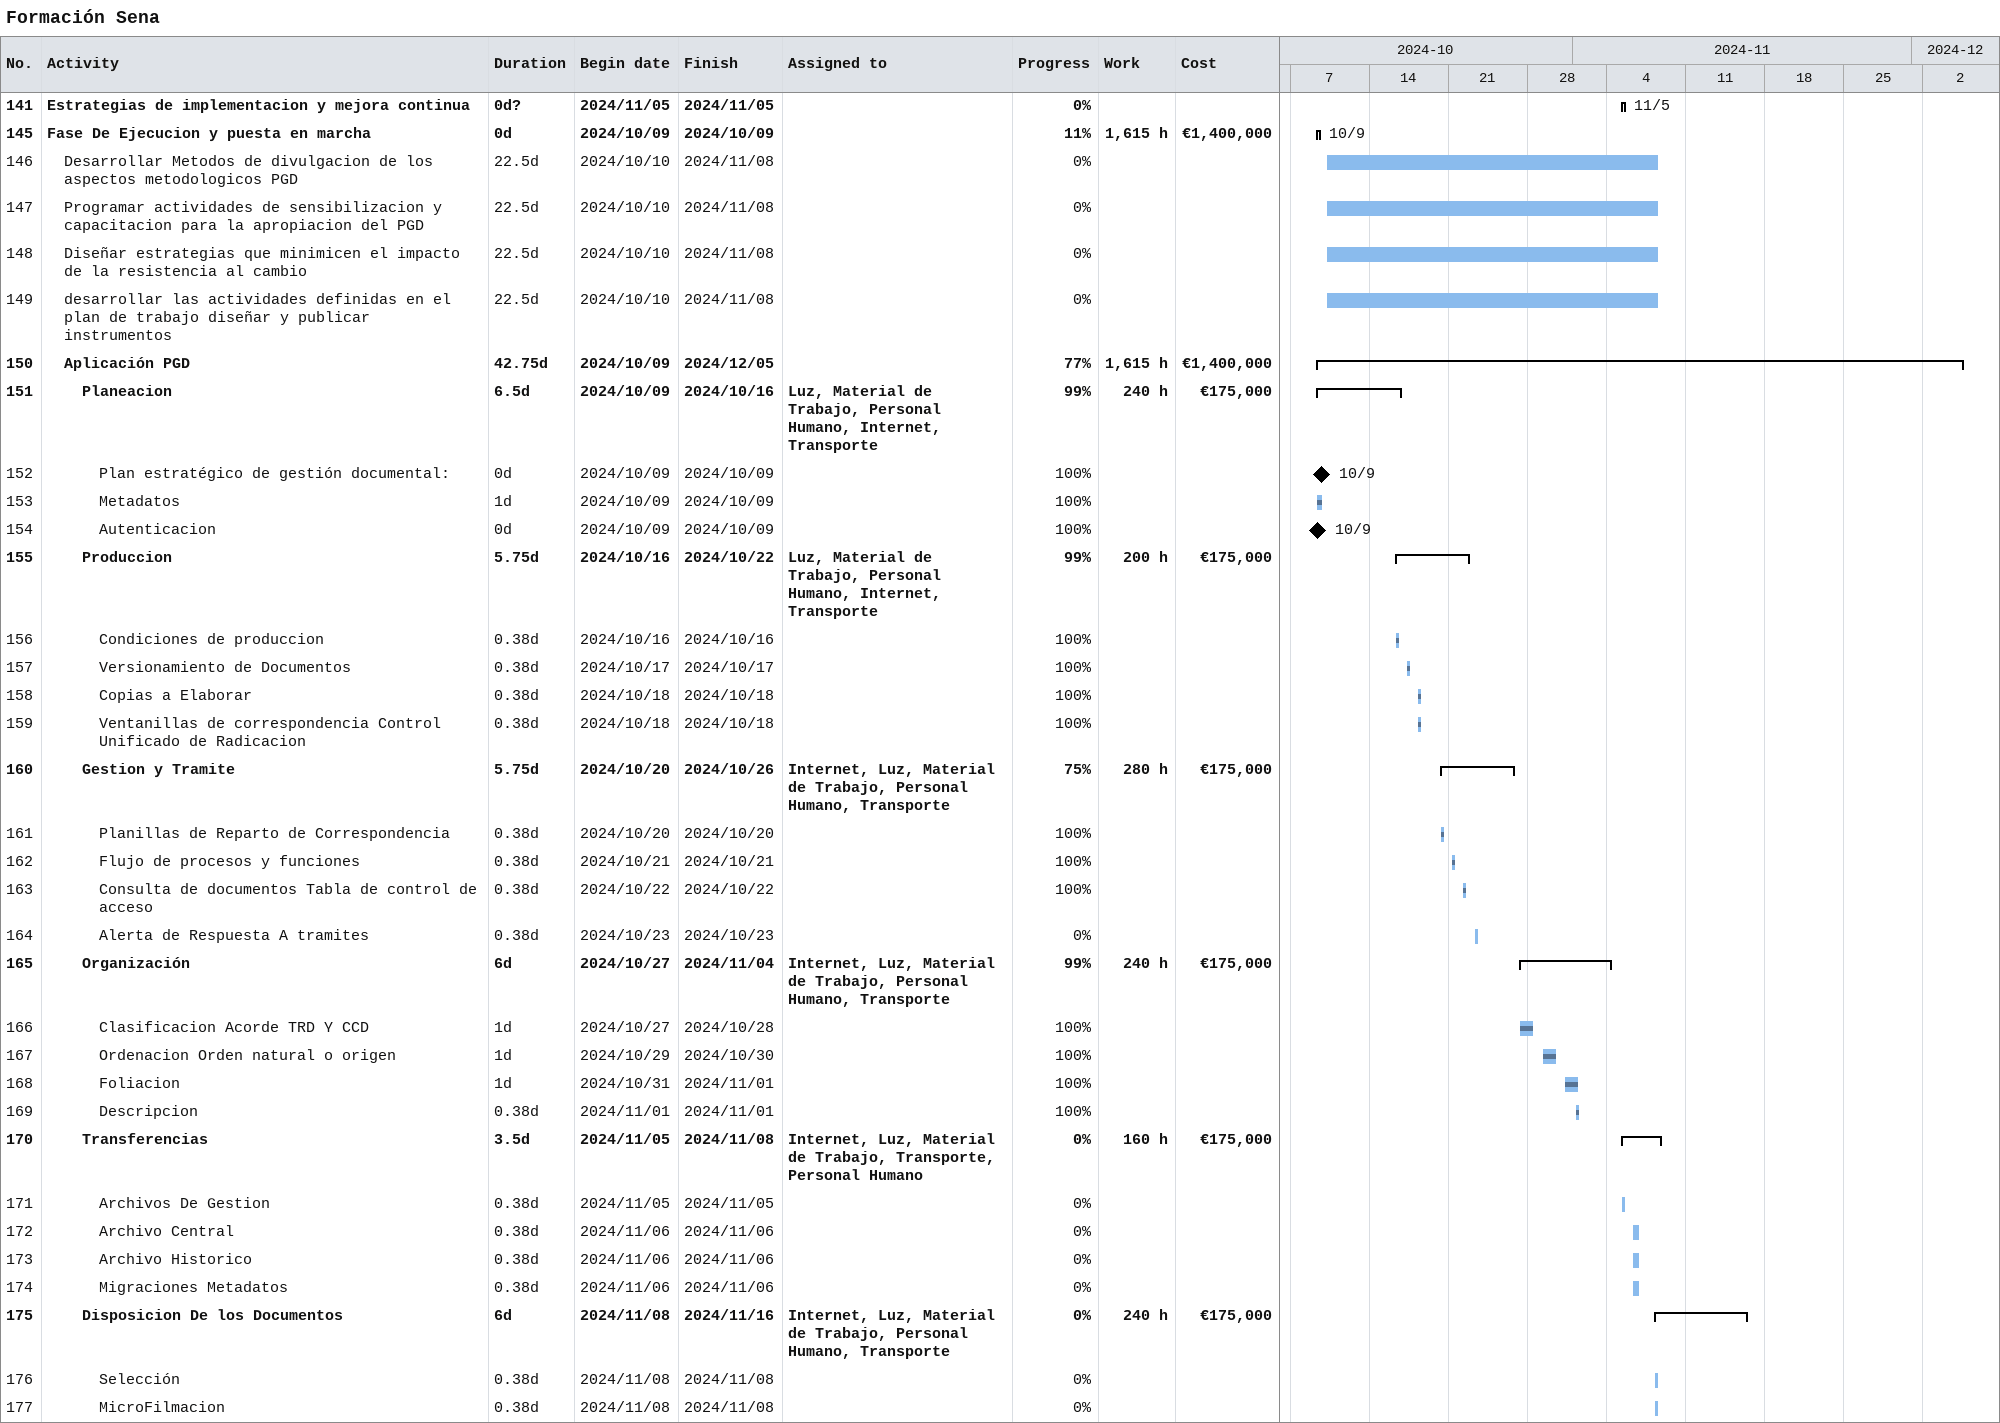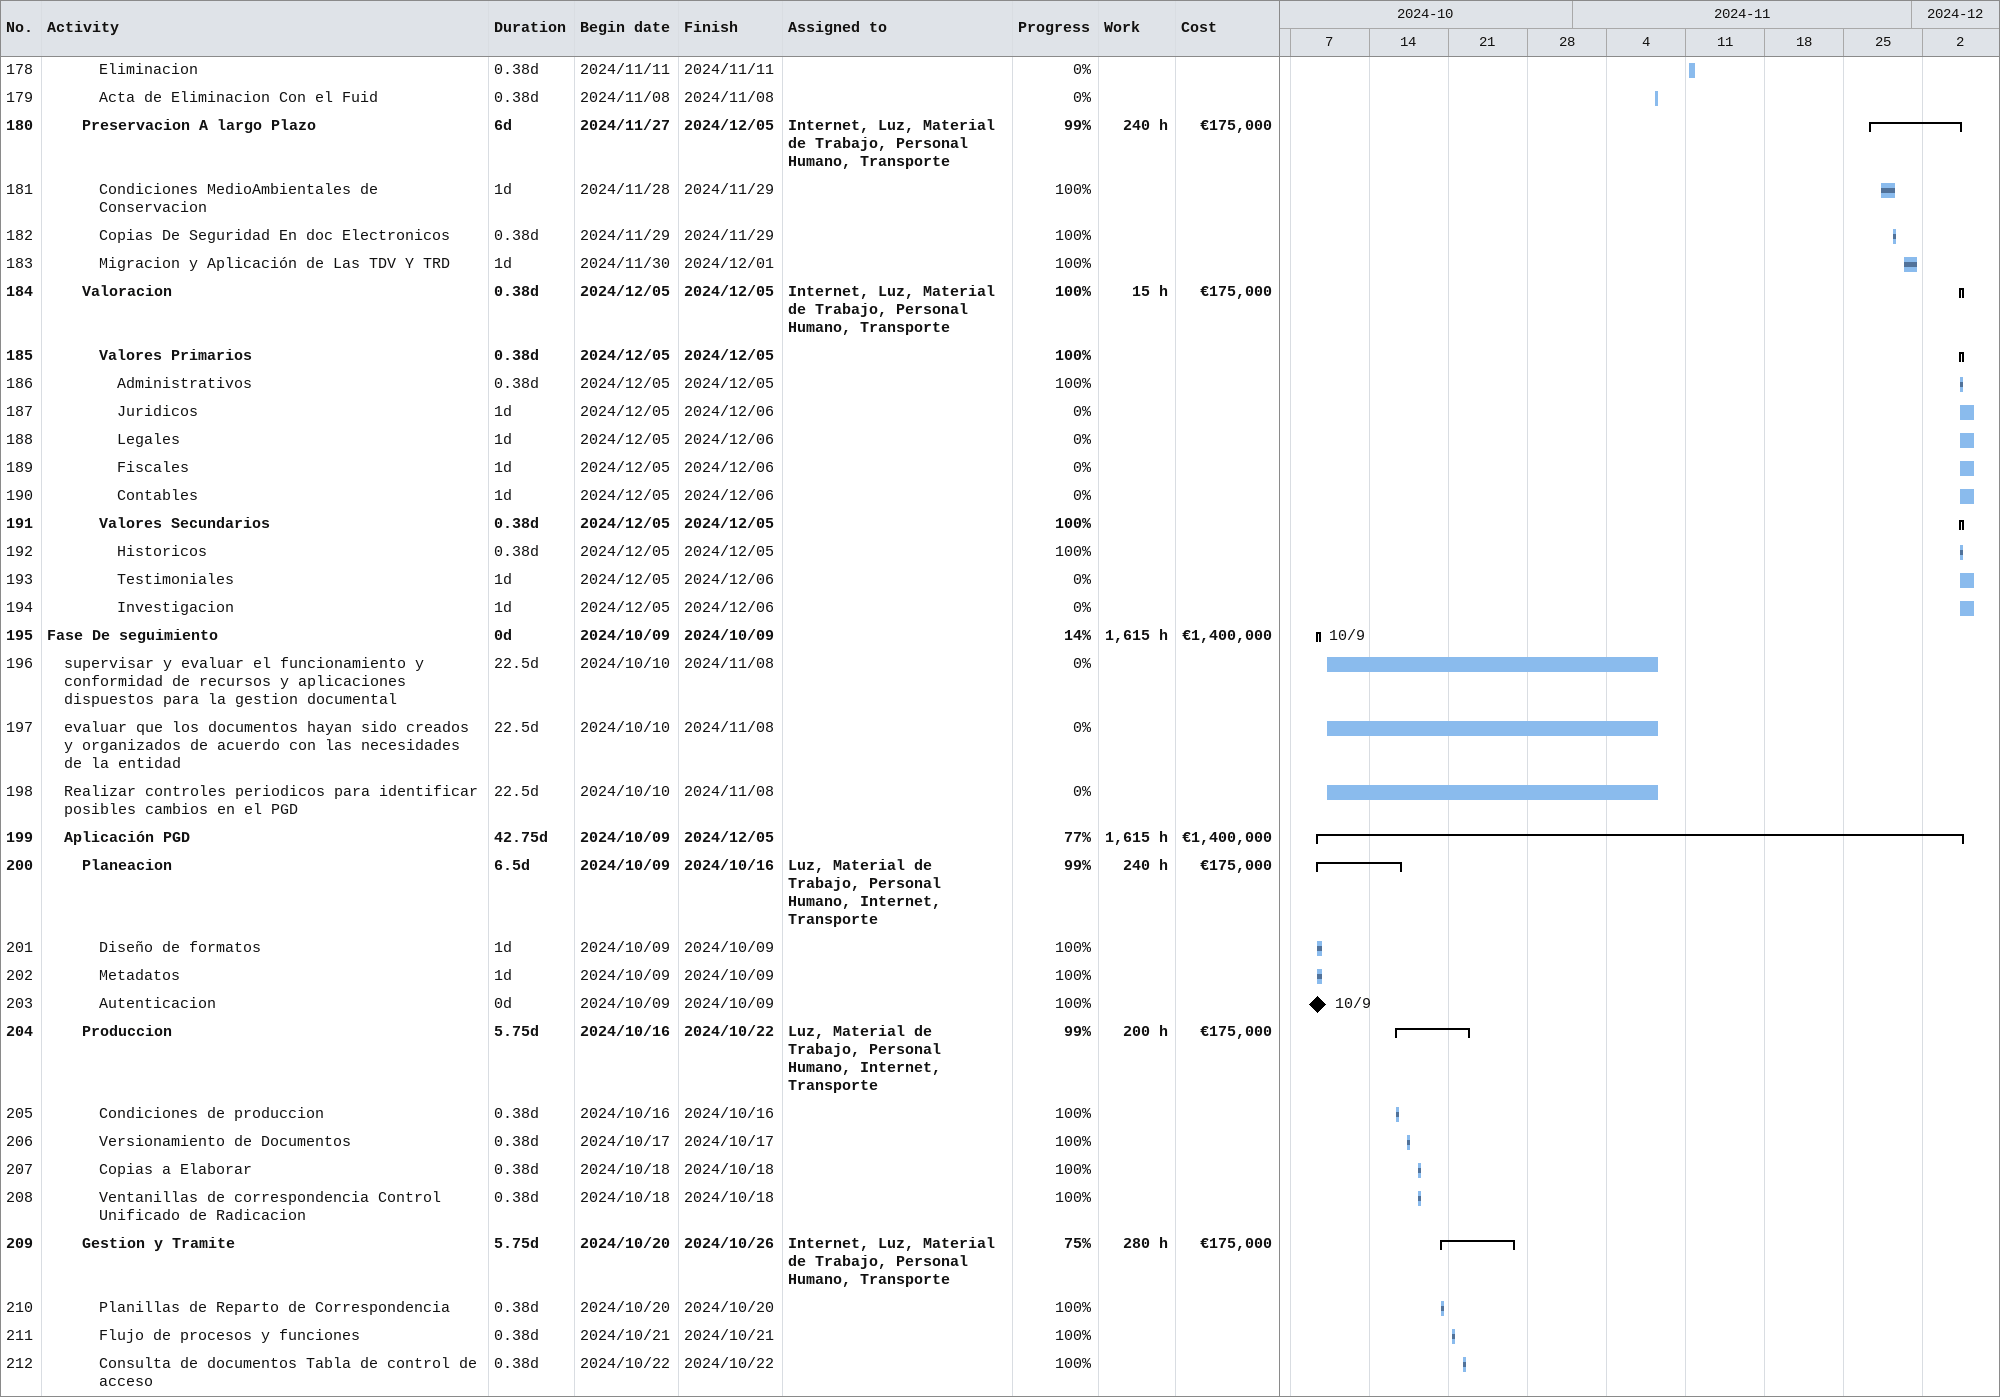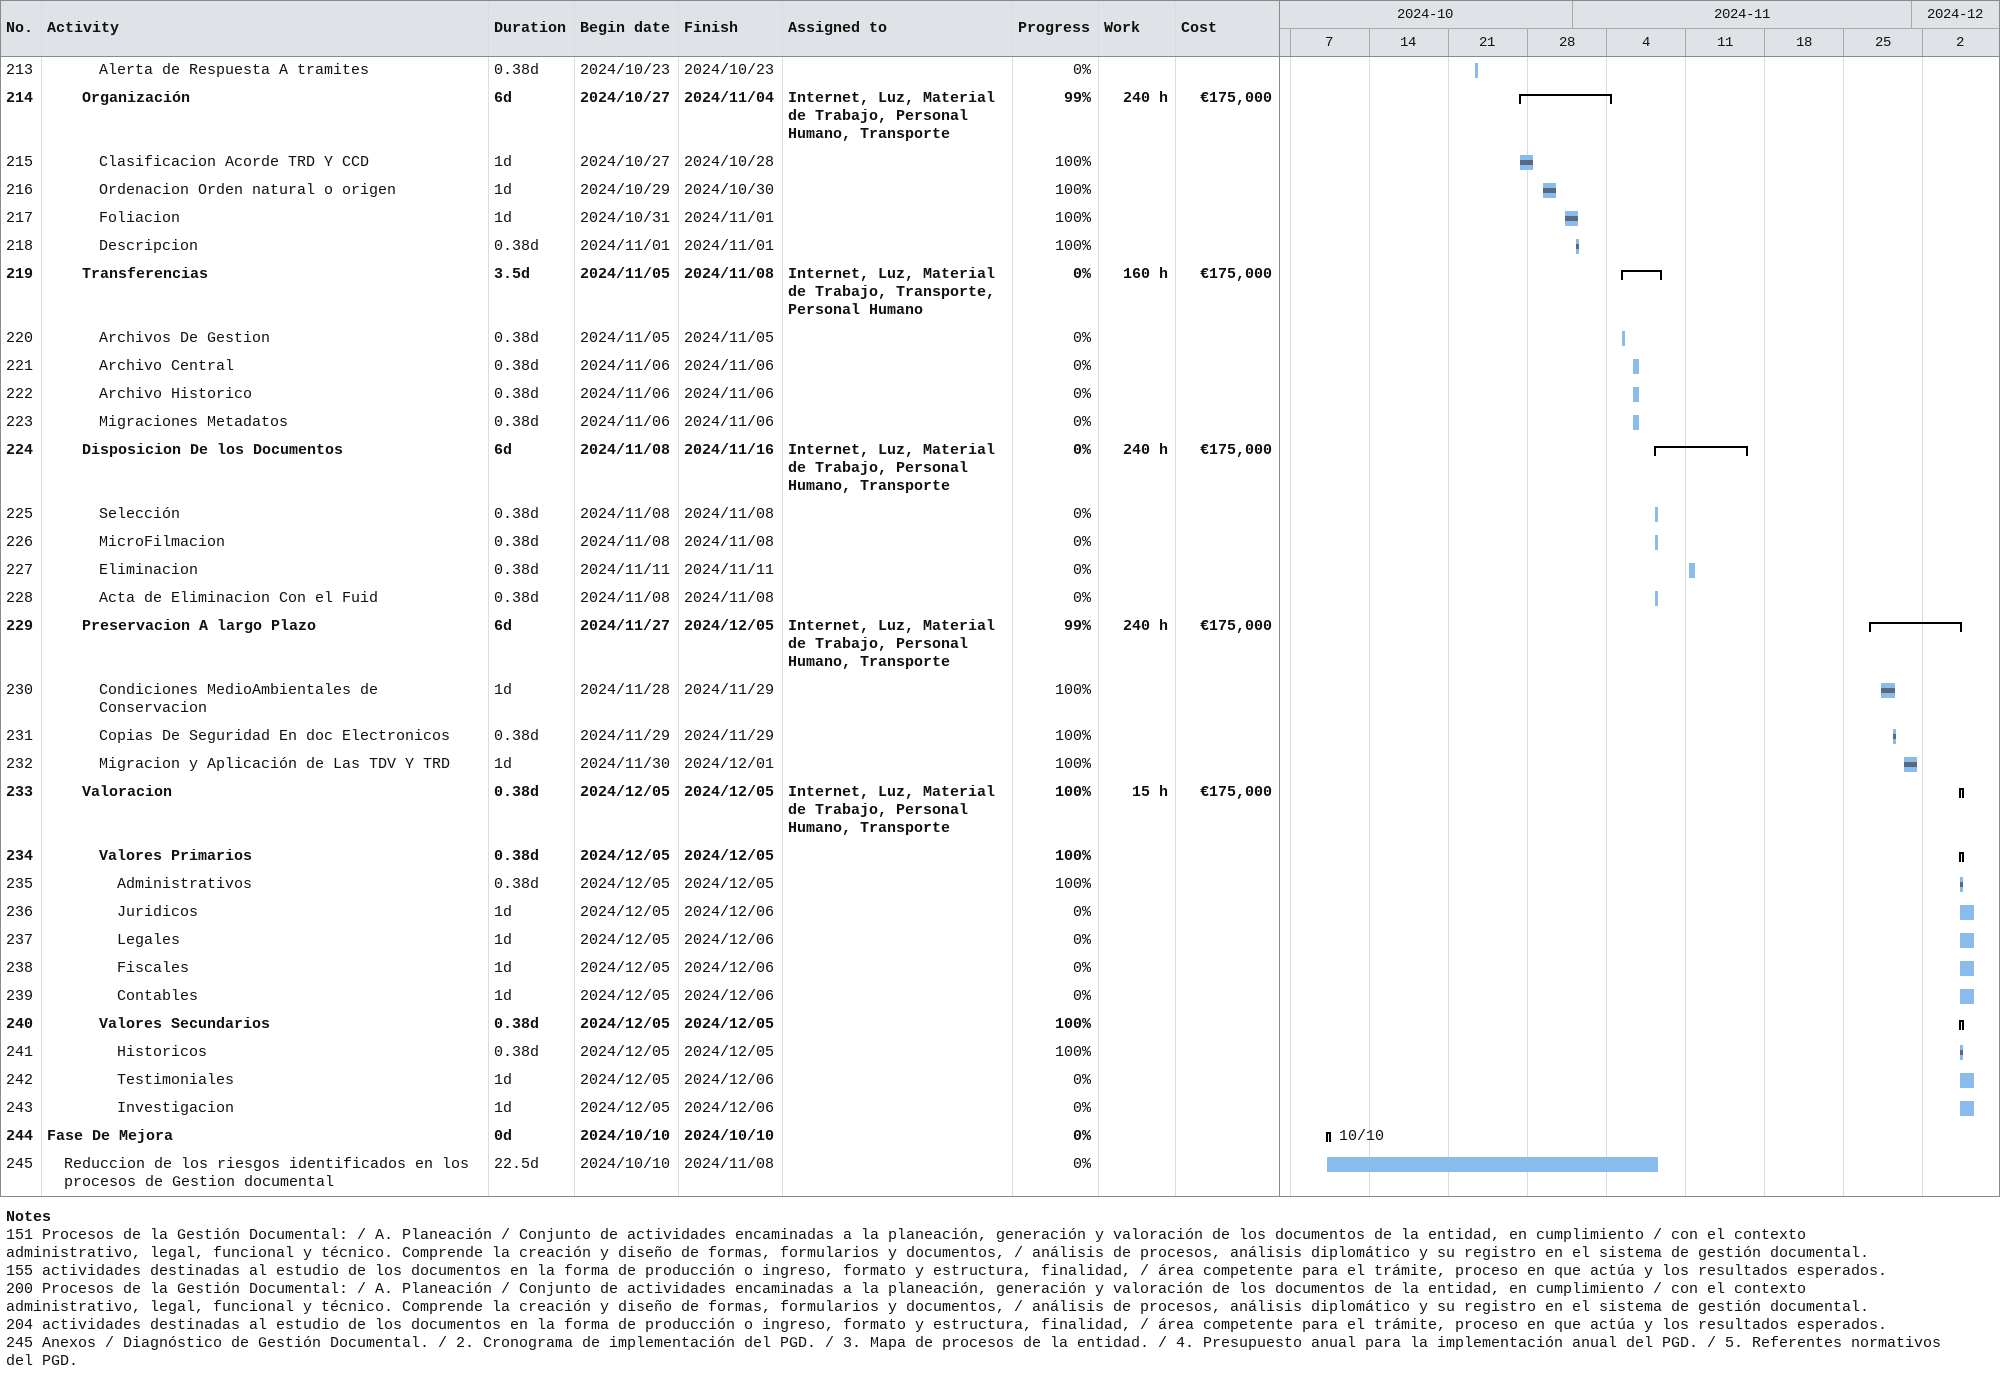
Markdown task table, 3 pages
Formación Sena

| ID | Level | Task | Duration | Start | Finish | Resources | % complete | Work (h) | Cost (€) |
|---|---|---|---|---|---|---|---|---|---|
| 141 | 1 | **Estrategias de implementacion y mejora continua** | 0d? | 2024-11-05 | 2024-11-05 |  | 0 |  |  |
| 145 | 1 | **Fase De Ejecucion y puesta en marcha** | 0d | 2024-10-09 | 2024-10-09 |  | 11 | 1615 | 1400000 |
| 146 | 2 | Desarrollar Metodos de divulgacion de los aspectos metodologicos PGD | 22.5d | 2024-10-10 | 2024-11-08 |  | 0 |  |  |
| 147 | 2 | Programar actividades de sensibilizacion y capacitacion para la apropiacion del PGD | 22.5d | 2024-10-10 | 2024-11-08 |  | 0 |  |  |
| 148 | 2 | Diseñar estrategias que minimicen el impacto de la resistencia al cambio | 22.5d | 2024-10-10 | 2024-11-08 |  | 0 |  |  |
| 149 | 2 | desarrollar las actividades definidas en el plan de trabajo diseñar y publicar instrumentos | 22.5d | 2024-10-10 | 2024-11-08 |  | 0 |  |  |
| 150 | 2 | **Aplicación PGD** | 42.75d | 2024-10-09 | 2024-12-05 |  | 77 | 1615 | 1400000 |
| 151 | 3 | **Planeacion** | 6.5d | 2024-10-09 | 2024-10-16 | Luz, Material de Trabajo, Personal Humano, Internet, Transporte | 99 | 240 | 175000 |
| 152 | 4 | Plan estratégico de gestión documental: | 0d | 2024-10-09 | 2024-10-09 |  | 100 |  |  |
| 153 | 4 | Metadatos | 1d | 2024-10-09 | 2024-10-09 |  | 100 |  |  |
| 154 | 4 | Autenticacion | 0d | 2024-10-09 | 2024-10-09 |  | 100 |  |  |
| 155 | 3 | **Produccion** | 5.75d | 2024-10-16 | 2024-10-22 | Luz, Material de Trabajo, Personal Humano, Internet, Transporte | 99 | 200 | 175000 |
| 156 | 4 | Condiciones de produccion | 0.38d | 2024-10-16 | 2024-10-16 |  | 100 |  |  |
| 157 | 4 | Versionamiento de Documentos | 0.38d | 2024-10-17 | 2024-10-17 |  | 100 |  |  |
| 158 | 4 | Copias a Elaborar | 0.38d | 2024-10-18 | 2024-10-18 |  | 100 |  |  |
| 159 | 4 | Ventanillas de correspondencia Control Unificado de Radicacion | 0.38d | 2024-10-18 | 2024-10-18 |  | 100 |  |  |
| 160 | 3 | **Gestion y Tramite** | 5.75d | 2024-10-20 | 2024-10-26 | Internet, Luz, Material de Trabajo, Personal Humano, Transporte | 75 | 280 | 175000 |
| 161 | 4 | Planillas de Reparto de Correspondencia | 0.38d | 2024-10-20 | 2024-10-20 |  | 100 |  |  |
| 162 | 4 | Flujo de procesos y funciones | 0.38d | 2024-10-21 | 2024-10-21 |  | 100 |  |  |
| 163 | 4 | Consulta de documentos Tabla de control de acceso | 0.38d | 2024-10-22 | 2024-10-22 |  | 100 |  |  |
| 164 | 4 | Alerta de Respuesta A tramites | 0.38d | 2024-10-23 | 2024-10-23 |  | 0 |  |  |
| 165 | 3 | **Organización** | 6d | 2024-10-27 | 2024-11-04 | Internet, Luz, Material de Trabajo, Personal Humano, Transporte | 99 | 240 | 175000 |
| 166 | 4 | Clasificacion Acorde TRD Y CCD | 1d | 2024-10-27 | 2024-10-28 |  | 100 |  |  |
| 167 | 4 | Ordenacion Orden natural o origen | 1d | 2024-10-29 | 2024-10-30 |  | 100 |  |  |
| 168 | 4 | Foliacion | 1d | 2024-10-31 | 2024-11-01 |  | 100 |  |  |
| 169 | 4 | Descripcion | 0.38d | 2024-11-01 | 2024-11-01 |  | 100 |  |  |
| 170 | 3 | **Transferencias** | 3.5d | 2024-11-05 | 2024-11-08 | Internet, Luz, Material de Trabajo, Transporte, Personal Humano | 0 | 160 | 175000 |
| 171 | 4 | Archivos De Gestion | 0.38d | 2024-11-05 | 2024-11-05 |  | 0 |  |  |
| 172 | 4 | Archivo Central | 0.38d | 2024-11-06 | 2024-11-06 |  | 0 |  |  |
| 173 | 4 | Archivo Historico | 0.38d | 2024-11-06 | 2024-11-06 |  | 0 |  |  |
| 174 | 4 | Migraciones Metadatos | 0.38d | 2024-11-06 | 2024-11-06 |  | 0 |  |  |
| 175 | 3 | **Disposicion De los Documentos** | 6d | 2024-11-08 | 2024-11-16 | Internet, Luz, Material de Trabajo, Personal Humano, Transporte | 0 | 240 | 175000 |
| 176 | 4 | Selección | 0.38d | 2024-11-08 | 2024-11-08 |  | 0 |  |  |
| 177 | 4 | MicroFilmacion | 0.38d | 2024-11-08 | 2024-11-08 |  | 0 |  |  |
| 178 | 4 | Eliminacion | 0.38d | 2024-11-11 | 2024-11-11 |  | 0 |  |  |
| 179 | 4 | Acta de Eliminacion Con el Fuid | 0.38d | 2024-11-08 | 2024-11-08 |  | 0 |  |  |
| 180 | 3 | **Preservacion A largo Plazo** | 6d | 2024-11-27 | 2024-12-05 | Internet, Luz, Material de Trabajo, Personal Humano, Transporte | 99 | 240 | 175000 |
| 181 | 4 | Condiciones MedioAmbientales de Conservacion | 1d | 2024-11-28 | 2024-11-29 |  | 100 |  |  |
| 182 | 4 | Copias De Seguridad En doc Electronicos | 0.38d | 2024-11-29 | 2024-11-29 |  | 100 |  |  |
| 183 | 4 | Migracion y Aplicación de Las TDV Y TRD | 1d | 2024-11-30 | 2024-12-01 |  | 100 |  |  |
| 184 | 3 | **Valoracion** | 0.38d | 2024-12-05 | 2024-12-05 | Internet, Luz, Material de Trabajo, Personal Humano, Transporte | 100 | 15 | 175000 |
| 185 | 4 | **Valores Primarios** | 0.38d | 2024-12-05 | 2024-12-05 |  | 100 |  |  |
| 186 | 5 | Administrativos | 0.38d | 2024-12-05 | 2024-12-05 |  | 100 |  |  |
| 187 | 5 | Juridicos | 1d | 2024-12-05 | 2024-12-06 |  | 0 |  |  |
| 188 | 5 | Legales | 1d | 2024-12-05 | 2024-12-06 |  | 0 |  |  |
| 189 | 5 | Fiscales | 1d | 2024-12-05 | 2024-12-06 |  | 0 |  |  |
| 190 | 5 | Contables | 1d | 2024-12-05 | 2024-12-06 |  | 0 |  |  |
| 191 | 4 | **Valores Secundarios** | 0.38d | 2024-12-05 | 2024-12-05 |  | 100 |  |  |
| 192 | 5 | Historicos | 0.38d | 2024-12-05 | 2024-12-05 |  | 100 |  |  |
| 193 | 5 | Testimoniales | 1d | 2024-12-05 | 2024-12-06 |  | 0 |  |  |
| 194 | 5 | Investigacion | 1d | 2024-12-05 | 2024-12-06 |  | 0 |  |  |
| 195 | 1 | **Fase De seguimiento** | 0d | 2024-10-09 | 2024-10-09 |  | 14 | 1615 | 1400000 |
| 196 | 2 | supervisar y evaluar el funcionamiento y conformidad de recursos y aplicaciones dispuestos para la gestion documental | 22.5d | 2024-10-10 | 2024-11-08 |  | 0 |  |  |
| 197 | 2 | evaluar que los documentos hayan sido creados y organizados de acuerdo con las necesidades de la entidad | 22.5d | 2024-10-10 | 2024-11-08 |  | 0 |  |  |
| 198 | 2 | Realizar controles periodicos para identificar posibles cambios en el PGD | 22.5d | 2024-10-10 | 2024-11-08 |  | 0 |  |  |
| 199 | 2 | **Aplicación PGD** | 42.75d | 2024-10-09 | 2024-12-05 |  | 77 | 1615 | 1400000 |
| 200 | 3 | **Planeacion** | 6.5d | 2024-10-09 | 2024-10-16 | Luz, Material de Trabajo, Personal Humano, Internet, Transporte | 99 | 240 | 175000 |
| 201 | 4 | Diseño de formatos | 1d | 2024-10-09 | 2024-10-09 |  | 100 |  |  |
| 202 | 4 | Metadatos | 1d | 2024-10-09 | 2024-10-09 |  | 100 |  |  |
| 203 | 4 | Autenticacion | 0d | 2024-10-09 | 2024-10-09 |  | 100 |  |  |
| 204 | 3 | **Produccion** | 5.75d | 2024-10-16 | 2024-10-22 | Luz, Material de Trabajo, Personal Humano, Internet, Transporte | 99 | 200 | 175000 |
| 205 | 4 | Condiciones de produccion | 0.38d | 2024-10-16 | 2024-10-16 |  | 100 |  |  |
| 206 | 4 | Versionamiento de Documentos | 0.38d | 2024-10-17 | 2024-10-17 |  | 100 |  |  |
| 207 | 4 | Copias a Elaborar | 0.38d | 2024-10-18 | 2024-10-18 |  | 100 |  |  |
| 208 | 4 | Ventanillas de correspondencia Control Unificado de Radicacion | 0.38d | 2024-10-18 | 2024-10-18 |  | 100 |  |  |
| 209 | 3 | **Gestion y Tramite** | 5.75d | 2024-10-20 | 2024-10-26 | Internet, Luz, Material de Trabajo, Personal Humano, Transporte | 75 | 280 | 175000 |
| 210 | 4 | Planillas de Reparto de Correspondencia | 0.38d | 2024-10-20 | 2024-10-20 |  | 100 |  |  |
| 211 | 4 | Flujo de procesos y funciones | 0.38d | 2024-10-21 | 2024-10-21 |  | 100 |  |  |
| 212 | 4 | Consulta de documentos Tabla de control de acceso | 0.38d | 2024-10-22 | 2024-10-22 |  | 100 |  |  |
| 213 | 4 | Alerta de Respuesta A tramites | 0.38d | 2024-10-23 | 2024-10-23 |  | 0 |  |  |
| 214 | 3 | **Organización** | 6d | 2024-10-27 | 2024-11-04 | Internet, Luz, Material de Trabajo, Personal Humano, Transporte | 99 | 240 | 175000 |
| 215 | 4 | Clasificacion Acorde TRD Y CCD | 1d | 2024-10-27 | 2024-10-28 |  | 100 |  |  |
| 216 | 4 | Ordenacion Orden natural o origen | 1d | 2024-10-29 | 2024-10-30 |  | 100 |  |  |
| 217 | 4 | Foliacion | 1d | 2024-10-31 | 2024-11-01 |  | 100 |  |  |
| 218 | 4 | Descripcion | 0.38d | 2024-11-01 | 2024-11-01 |  | 100 |  |  |
| 219 | 3 | **Transferencias** | 3.5d | 2024-11-05 | 2024-11-08 | Internet, Luz, Material de Trabajo, Transporte, Personal Humano | 0 | 160 | 175000 |
| 220 | 4 | Archivos De Gestion | 0.38d | 2024-11-05 | 2024-11-05 |  | 0 |  |  |
| 221 | 4 | Archivo Central | 0.38d | 2024-11-06 | 2024-11-06 |  | 0 |  |  |
| 222 | 4 | Archivo Historico | 0.38d | 2024-11-06 | 2024-11-06 |  | 0 |  |  |
| 223 | 4 | Migraciones Metadatos | 0.38d | 2024-11-06 | 2024-11-06 |  | 0 |  |  |
| 224 | 3 | **Disposicion De los Documentos** | 6d | 2024-11-08 | 2024-11-16 | Internet, Luz, Material de Trabajo, Personal Humano, Transporte | 0 | 240 | 175000 |
| 225 | 4 | Selección | 0.38d | 2024-11-08 | 2024-11-08 |  | 0 |  |  |
| 226 | 4 | MicroFilmacion | 0.38d | 2024-11-08 | 2024-11-08 |  | 0 |  |  |
| 227 | 4 | Eliminacion | 0.38d | 2024-11-11 | 2024-11-11 |  | 0 |  |  |
| 228 | 4 | Acta de Eliminacion Con el Fuid | 0.38d | 2024-11-08 | 2024-11-08 |  | 0 |  |  |
| 229 | 3 | **Preservacion A largo Plazo** | 6d | 2024-11-27 | 2024-12-05 | Internet, Luz, Material de Trabajo, Personal Humano, Transporte | 99 | 240 | 175000 |
| 230 | 4 | Condiciones MedioAmbientales de Conservacion | 1d | 2024-11-28 | 2024-11-29 |  | 100 |  |  |
| 231 | 4 | Copias De Seguridad En doc Electronicos | 0.38d | 2024-11-29 | 2024-11-29 |  | 100 |  |  |
| 232 | 4 | Migracion y Aplicación de Las TDV Y TRD | 1d | 2024-11-30 | 2024-12-01 |  | 100 |  |  |
| 233 | 3 | **Valoracion** | 0.38d | 2024-12-05 | 2024-12-05 | Internet, Luz, Material de Trabajo, Personal Humano, Transporte | 100 | 15 | 175000 |
| 234 | 4 | **Valores Primarios** | 0.38d | 2024-12-05 | 2024-12-05 |  | 100 |  |  |
| 235 | 5 | Administrativos | 0.38d | 2024-12-05 | 2024-12-05 |  | 100 |  |  |
| 236 | 5 | Juridicos | 1d | 2024-12-05 | 2024-12-06 |  | 0 |  |  |
| 237 | 5 | Legales | 1d | 2024-12-05 | 2024-12-06 |  | 0 |  |  |
| 238 | 5 | Fiscales | 1d | 2024-12-05 | 2024-12-06 |  | 0 |  |  |
| 239 | 5 | Contables | 1d | 2024-12-05 | 2024-12-06 |  | 0 |  |  |
| 240 | 4 | **Valores Secundarios** | 0.38d | 2024-12-05 | 2024-12-05 |  | 100 |  |  |
| 241 | 5 | Historicos | 0.38d | 2024-12-05 | 2024-12-05 |  | 100 |  |  |
| 242 | 5 | Testimoniales | 1d | 2024-12-05 | 2024-12-06 |  | 0 |  |  |
| 243 | 5 | Investigacion | 1d | 2024-12-05 | 2024-12-06 |  | 0 |  |  |
| 244 | 1 | **Fase De Mejora** | 0d | 2024-10-10 | 2024-10-10 |  | 0 |  |  |
| 245 | 2 | Reduccion de los riesgos identificados en los procesos de Gestion documental | 22.5d | 2024-10-10 | 2024-11-08 |  | 0 |  |  |

Notes
- 151: Procesos de la Gestión Documental: / A. Planeación / Conjunto de actividades encaminadas a la planeación, generación y valoración de los documentos de la entidad, en cumplimiento / con el contexto administrativo, legal, funcional y técnico. Comprende la creación y diseño de formas, formularios y documentos, / análisis de procesos, análisis diplomático y su registro en el sistema de gestión documental.
- 155: actividades destinadas al estudio de los documentos en la forma de producción o ingreso, formato y estructura, finalidad, / área competente para el trámite, proceso en que actúa y los resultados esperados.
- 200: Procesos de la Gestión Documental: / A. Planeación / Conjunto de actividades encaminadas a la planeación, generación y valoración de los documentos de la entidad, en cumplimiento / con el contexto administrativo, legal, funcional y técnico. Comprende la creación y diseño de formas, formularios y documentos, / análisis de procesos, análisis diplomático y su registro en el sistema de gestión documental.
- 204: actividades destinadas al estudio de los documentos en la forma de producción o ingreso, formato y estructura, finalidad, / área competente para el trámite, proceso en que actúa y los resultados esperados.
- 245: Anexos / Diagnóstico de Gestión Documental. / 2. Cronograma de implementación del PGD. / 3. Mapa de procesos de la entidad. / 4. Presupuesto anual para la implementación anual del PGD. / 5. Referentes normativos del PGD.
